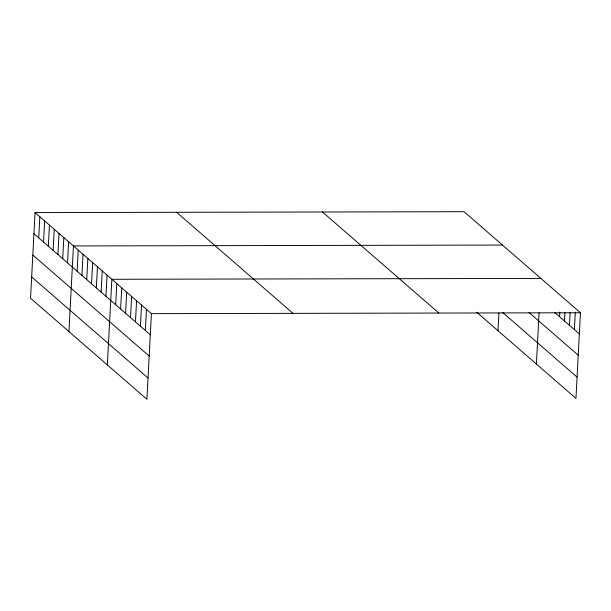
<?xml version="1.0" encoding="UTF-8"?>
<svg xmlns="http://www.w3.org/2000/svg" width="611" height="611" viewBox="0 0 611 611"><rect width="100%" height="100%" fill="white"/><g stroke="black" fill="none" stroke-linecap="round" stroke-linejoin="round"><path stroke-width="0.92" d="M35.041 212.59L30.55 298.237L146.923 399.296L151.413 313.649L35.041 212.59L464.077 211.704L580.45 312.763L575.959 398.41L476.733 312.236M38.73 237.908L39.837 216.76M43.534 242.071L44.641 220.93M48.33 246.241L49.438 225.1M53.134 250.411L54.242 229.27M57.93 254.581L59.038 233.433M62.734 258.743L63.842 237.603M67.531 262.913L68.638 241.773M68.951 331.59L73.442 245.943L502.479 245.057M77.131 271.253L78.239 250.113M81.935 275.424L83.043 254.275M86.731 279.586L87.839 258.445M91.535 283.756L92.643 262.615M96.332 287.926L97.447 266.786M101.136 292.096L102.243 270.956M105.932 296.266L107.047 275.118M107.353 364.935L111.844 279.288L540.88 278.402M115.685 304.729L116.793 283.58M120.627 309.021L121.734 287.88M125.576 313.313L126.683 292.173M130.517 317.613L131.625 296.465M135.466 321.905L136.574 300.765M140.408 326.198L141.523 305.057M145.357 330.498L146.464 309.349M497.996 330.704L498.92 312.962M536.397 364.049L539.078 312.847M559.561 316.727L559.798 312.129M564.503 321.019L564.938 312.748M569.452 325.312L570.124 312.442M574.393 329.612L575.31 312.145M151.413 313.649L580.45 312.763M554.612 312.427L579.343 333.904M529.057 312.496L578.227 355.19M502.54 312.389L577.074 377.124M322.493 212.002L438.866 313.053M176.625 212.3L292.997 313.351M33.933 233.738L150.306 334.79M32.818 255.024L149.191 356.076M31.665 276.951L148.038 378.01"/></g></svg>
